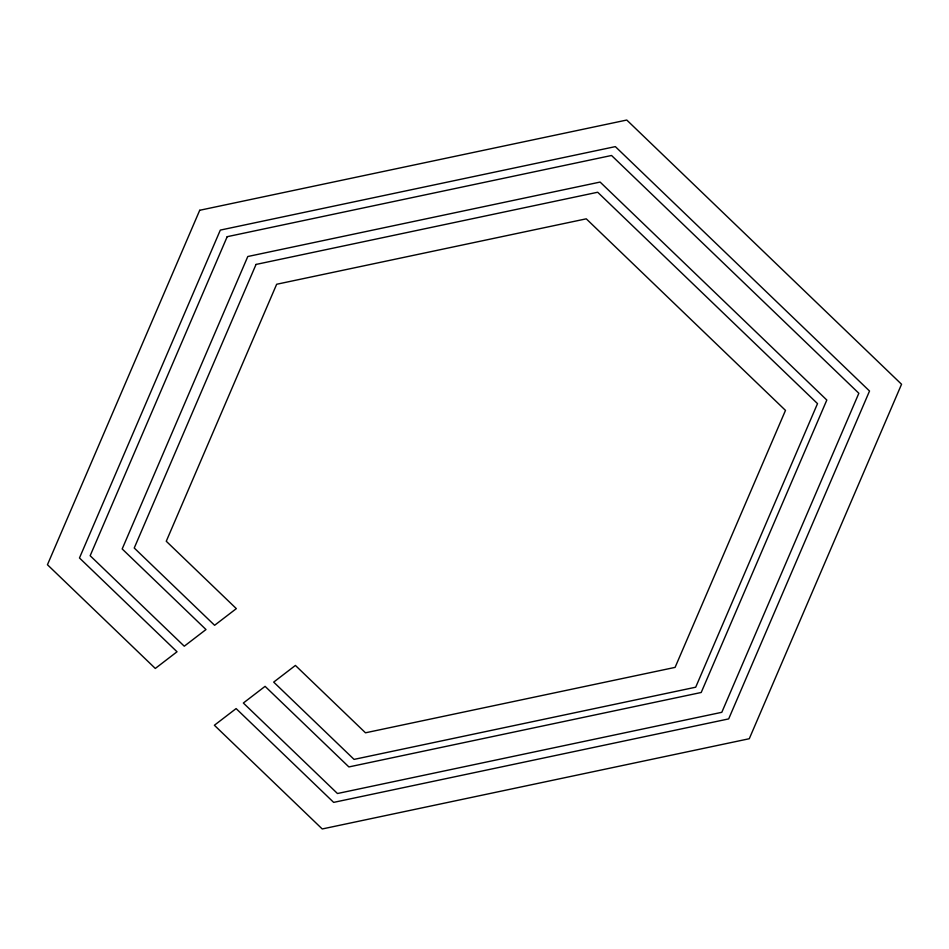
<?xml version="1.0" encoding="UTF-8"?>
<svg xmlns="http://www.w3.org/2000/svg" width="949" height="949" viewBox="0 0 949 949"><rect width="100%" height="100%" fill="white"/><g stroke="black" fill="none" stroke-linecap="round" stroke-linejoin="round"><path stroke-width="1.42" d="M199.717 210.275L47.45 564.738L155.304 668.452L177.024 651.773L79.479 557.976L220.322 230.097L615.343 146.62L869.521 391.024L728.678 718.903L333.657 802.38L236.111 708.583L214.379 725.261L322.233 828.963L749.283 738.725L901.55 384.262L626.767 120.037L199.717 210.275M227.191 236.692L90.155 555.723L184.272 646.21L205.992 629.543L122.184 548.949L247.796 256.515L600.112 182.066L826.816 400.051L701.204 692.485L348.888 766.934L265.079 686.352L243.347 703.019L337.464 793.518L721.809 712.308L858.845 393.277L611.536 155.482L227.191 236.692M256.04 264.439L134.236 548.012L214.604 625.296L236.337 608.629L166.265 541.25L276.657 284.261L586.268 218.828L785.487 410.395L675.095 667.384L365.484 732.806L295.412 665.439L273.692 682.106L354.06 759.39L695.7 687.206L817.516 403.622L597.68 192.244L256.04 264.439"/></g></svg>
